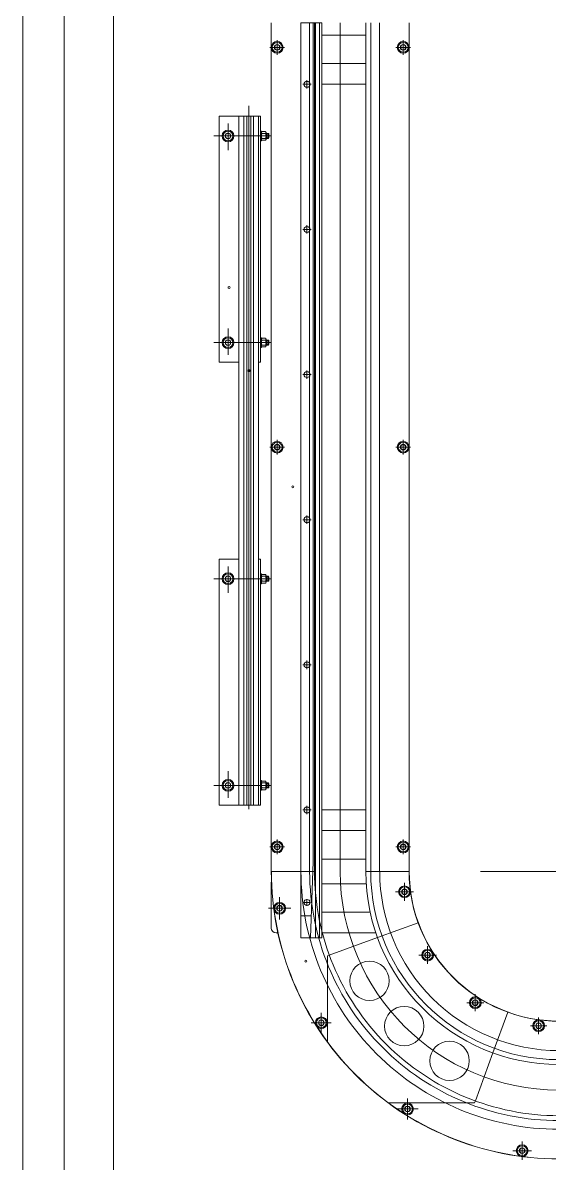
# Model space of a CAD drawing. Header units: millimetres. Extents: x -1052 to 3351, y 0 to 2015.
# Drawn here: x -156.36 to -148.45, y 1548.62 to 1565.77 of the extents above; entities that cross this region are included whole.
import ezdxf

# ---------------------------------------------------------------- set-up
doc = ezdxf.new("R2010")
doc.units = ezdxf.units.MM

msp = doc.modelspace()

# ---------------------------------------------------------------- linework, layer by layer
at = {"linetype": 'Continuous', "lineweight": 0}
for p, q in [((-155.7359, 1544.9284), (-155.7359, 1583.6829)), ((-154.9963, 1582.9433), (-154.9963, 1545.668)), ((-156.3572, 1544.3071), (-156.3572, 1566.4209)), ((-155.736, 1544.3071), (-155.736, 1566.4209)), ((-152.6247, 1553.0099), (-152.6247, 1565.7679)), ((-152.6247, 1565.7679), (-152.6247, 1553.0099)), ((-152.1809, 1553.0099), (-152.1809, 1565.7679)), ((-152.1809, 1565.7678), (-152.1809, 1552.0114)), ((-152.1809, 1565.7678), (-151.9736, 1565.7678)), ((-152.0478, 1553.0099), (-152.0478, 1565.7679)), ((-151.9975, 1565.7678), (-151.9975, 1553.1578)), ((-151.9739, 1553.0099), (-151.9739, 1565.7679)), ((-151.8629, 1565.7678), (-151.9739, 1565.7678)), ((-151.9591, 1565.7678), (-151.9591, 1552.6807)), ((-151.8999, 1565.7678), (-151.8999, 1552.2768)), ((-151.8629, 1565.7678), (-151.8629, 1552.1143)), ((-151.5893, 1553.0099), (-151.5893, 1565.7678)), ((-151.2047, 1553.0099), (-151.2047, 1565.7679)), ((-151.1307, 1553.0099), (-151.1307, 1565.7679)), ((-150.9976, 1553.0099), (-150.9976, 1565.7679)), ((-150.5539, 1565.7679), (-150.5539, 1553.0099)), ((-150.5539, 1553.0099), (-150.5539, 1565.7679)), ((-152.536, 1565.5079), (-152.536, 1565.2882)), ((-151.2047, 1565.583), (-151.8629, 1565.583)), ((-150.6426, 1565.5079), (-150.6426, 1565.2882)), ((-152.6458, 1565.3981), (-152.4261, 1565.3981)), ((-152.5571, 1565.435), (-152.5783, 1565.3981)), ((-152.5571, 1565.3611), (-152.5783, 1565.3981)), ((-152.5571, 1565.435), (-152.5148, 1565.435)), ((-152.5571, 1565.3611), (-152.5148, 1565.3611)), ((-152.5148, 1565.435), (-152.4936, 1565.3981)), ((-152.5148, 1565.3611), (-152.4936, 1565.3981)), ((-150.5327, 1565.3981), (-150.7525, 1565.3981)), ((-150.6638, 1565.435), (-150.6849, 1565.3981)), ((-150.6638, 1565.3611), (-150.6849, 1565.3981)), ((-150.6215, 1565.435), (-150.6638, 1565.435)), ((-150.6215, 1565.3611), (-150.6638, 1565.3611)), ((-150.6215, 1565.435), (-150.6003, 1565.3981)), ((-150.6215, 1565.3611), (-150.6003, 1565.3981)), ((-151.2047, 1565.154), (-151.8629, 1565.154)), ((-152.152, 1564.8433), (-152.025, 1564.8433)), ((-152.0885, 1564.7799), (-152.0885, 1564.9068)), ((-151.2047, 1564.8434), (-151.8629, 1564.8434)), ((-152.9635, 1553.9454), (-152.9635, 1564.5217)), ((-152.786, 1564.3626), (-153.4073, 1564.3626)), ((-153.4073, 1564.3626), (-153.4073, 1560.6647)), ((-153.1114, 1564.3626), (-152.8156, 1564.3626)), ((-153.1114, 1554.0084), (-153.1114, 1564.3626)), ((-153.0375, 1564.3626), (-153.0375, 1554.0084)), ((-152.9931, 1564.3626), (-152.9931, 1554.0084)), ((-152.9339, 1564.3626), (-152.9339, 1554.0084)), ((-152.8896, 1564.3626), (-152.8896, 1554.0084)), ((-152.8156, 1564.3626), (-152.8156, 1554.0084)), ((-152.8156, 1564.3626), (-152.8156, 1560.6647)), ((-152.786, 1564.3626), (-152.786, 1560.6647)), ((-153.2742, 1563.8547), (-153.2742, 1564.2519)), ((-152.786, 1564.1408), (-152.786, 1563.9928)), ((-152.7712, 1564.1408), (-152.786, 1564.1408)), ((-152.7712, 1563.9928), (-152.7712, 1564.1408)), ((-152.7712, 1564.1178), (-152.7712, 1564.0158)), ((-152.7632, 1564.1318), (-152.7098, 1564.1318)), ((-152.7017, 1564.1178), (-152.7017, 1564.0158)), ((-153.487, 1564.0668), (-152.6366, 1564.0668)), ((-153.2953, 1564.1038), (-153.3165, 1564.0668)), ((-153.2953, 1564.0298), (-153.3165, 1564.0668)), ((-153.2953, 1564.1038), (-153.253, 1564.1038)), ((-153.2953, 1564.0298), (-153.253, 1564.0298)), ((-153.253, 1564.1038), (-153.2319, 1564.0668)), ((-153.253, 1564.0298), (-153.2319, 1564.0668)), ((-152.786, 1563.9928), (-152.7712, 1563.9928)), ((-152.7632, 1564.1038), (-152.7098, 1564.1038)), ((-152.7098, 1564.0298), (-152.7631, 1564.0298)), ((-152.7631, 1564.0018), (-152.7098, 1564.0018)), ((-152.6677, 1564.1038), (-152.7017, 1564.1038)), ((-152.6603, 1564.0964), (-152.7017, 1564.0964)), ((-152.6603, 1564.0372), (-152.7017, 1564.0372)), ((-152.6677, 1564.0298), (-152.7017, 1564.0298)), ((-152.684, 1564.0298), (-152.684, 1564.1038)), ((-152.6677, 1564.1038), (-152.6677, 1564.0298)), ((-152.6677, 1564.1038), (-152.6603, 1564.0964)), ((-152.6677, 1564.0298), (-152.6603, 1564.0372)), ((-152.6603, 1564.0964), (-152.6603, 1564.0372)), ((-152.152, 1562.6616), (-152.025, 1562.6616)), ((-152.0885, 1562.5981), (-152.0885, 1562.7251)), ((-153.2742, 1561.1727), (-153.2742, 1560.7754)), ((-152.786, 1561.0345), (-152.786, 1560.8866)), ((-152.7712, 1561.0345), (-152.786, 1561.0345)), ((-152.7712, 1560.8866), (-152.7712, 1561.0345)), ((-153.487, 1560.9605), (-152.6366, 1560.9605)), ((-153.2953, 1560.9975), (-153.3165, 1560.9605)), ((-153.2953, 1560.9235), (-153.3165, 1560.9605)), ((-153.2953, 1560.9975), (-153.253, 1560.9975)), ((-153.2953, 1560.9235), (-153.253, 1560.9235)), ((-153.253, 1560.9975), (-153.2319, 1560.9605)), ((-153.253, 1560.9235), (-153.2319, 1560.9605)), ((-152.786, 1560.8866), (-152.7712, 1560.8866)), ((-152.7712, 1561.0115), (-152.7712, 1560.9095)), ((-152.7632, 1561.0255), (-152.7098, 1561.0255)), ((-152.7632, 1560.9975), (-152.7098, 1560.9975)), ((-152.7098, 1560.9235), (-152.7631, 1560.9235)), ((-152.7631, 1560.8955), (-152.7098, 1560.8955)), ((-152.7017, 1561.0115), (-152.7017, 1560.9095)), ((-152.6677, 1560.9975), (-152.7017, 1560.9975)), ((-152.6603, 1560.9901), (-152.7017, 1560.9901)), ((-152.6603, 1560.9309), (-152.7017, 1560.9309)), ((-152.6677, 1560.9235), (-152.7017, 1560.9235)), ((-152.684, 1560.9235), (-152.684, 1560.9975)), ((-152.6677, 1560.9975), (-152.6677, 1560.9235)), ((-152.6677, 1560.9975), (-152.6603, 1560.9901)), ((-152.6677, 1560.9235), (-152.6603, 1560.9309)), ((-152.6603, 1560.9901), (-152.6603, 1560.9309)), ((-153.1114, 1560.6647), (-153.4073, 1560.6647)), ((-152.786, 1560.6647), (-152.8156, 1560.6647)), ((-152.0885, 1560.4163), (-152.0885, 1560.5433)), ((-152.152, 1560.4798), (-152.025, 1560.4798)), ((-152.536, 1559.4987), (-152.536, 1559.279)), ((-150.6426, 1559.4987), (-150.6426, 1559.279)), ((-152.6458, 1559.3889), (-152.4261, 1559.3889)), ((-152.5571, 1559.4259), (-152.5783, 1559.3889)), ((-152.5571, 1559.3519), (-152.5783, 1559.3889)), ((-152.5571, 1559.4259), (-152.5148, 1559.4259)), ((-152.5571, 1559.3519), (-152.5148, 1559.3519)), ((-152.5148, 1559.4259), (-152.4936, 1559.3889)), ((-152.5148, 1559.3519), (-152.4936, 1559.3889)), ((-150.5327, 1559.3889), (-150.7525, 1559.3889)), ((-150.6638, 1559.4259), (-150.6849, 1559.3889)), ((-150.6638, 1559.3519), (-150.6849, 1559.3889)), ((-150.6215, 1559.4259), (-150.6638, 1559.4259)), ((-150.6215, 1559.3519), (-150.6638, 1559.3519)), ((-150.6215, 1559.4259), (-150.6003, 1559.3889)), ((-150.6215, 1559.3519), (-150.6003, 1559.3889)), ((-152.152, 1558.298), (-152.025, 1558.298)), ((-152.0885, 1558.2345), (-152.0885, 1558.3615)), ((-153.4073, 1554.0084), (-153.4073, 1557.7063)), ((-153.1114, 1557.7063), (-153.4073, 1557.7063)), ((-152.8156, 1554.0084), (-152.8156, 1557.7063)), ((-152.786, 1557.7063), (-152.8156, 1557.7063)), ((-152.786, 1554.0084), (-152.786, 1557.7063)), ((-153.2953, 1557.4475), (-153.3165, 1557.4105)), ((-153.2953, 1557.4475), (-153.253, 1557.4475)), ((-153.2742, 1557.1983), (-153.2742, 1557.5956)), ((-153.253, 1557.4475), (-153.2319, 1557.4105)), ((-152.786, 1557.3365), (-152.786, 1557.4844)), ((-152.786, 1557.4844), (-152.7712, 1557.4844)), ((-152.7712, 1557.4844), (-152.7712, 1557.3365)), ((-152.7712, 1557.3595), (-152.7712, 1557.4615)), ((-152.7631, 1557.4755), (-152.7098, 1557.4755)), ((-152.7098, 1557.4475), (-152.7631, 1557.4475)), ((-152.7017, 1557.3595), (-152.7017, 1557.4615)), ((-152.6677, 1557.4474), (-152.7017, 1557.4474)), ((-152.6603, 1557.4401), (-152.7017, 1557.4401)), ((-152.684, 1557.4474), (-152.684, 1557.3735)), ((-152.6677, 1557.3735), (-152.6677, 1557.4474)), ((-152.6677, 1557.4474), (-152.6603, 1557.4401)), ((-152.6603, 1557.3809), (-152.6603, 1557.4401)), ((-153.487, 1557.4105), (-152.6366, 1557.4105)), ((-153.2953, 1557.3735), (-153.3165, 1557.4105)), ((-153.2953, 1557.3735), (-153.253, 1557.3735)), ((-153.253, 1557.3735), (-153.2319, 1557.4105)), ((-152.7712, 1557.3365), (-152.786, 1557.3365)), ((-152.7632, 1557.3735), (-152.7098, 1557.3735)), ((-152.7632, 1557.3455), (-152.7098, 1557.3455)), ((-152.6603, 1557.3809), (-152.7017, 1557.3809)), ((-152.6677, 1557.3735), (-152.7017, 1557.3735)), ((-152.6677, 1557.3735), (-152.6603, 1557.3809)), ((-152.152, 1556.1162), (-152.025, 1556.1162)), ((-152.0885, 1556.0527), (-152.0885, 1556.1797)), ((-153.2742, 1554.5163), (-153.2742, 1554.1191)), ((-152.786, 1554.2302), (-152.786, 1554.3782)), ((-152.786, 1554.3782), (-152.7712, 1554.3782)), ((-152.7712, 1554.3782), (-152.7712, 1554.2302)), ((-152.7712, 1554.2532), (-152.7712, 1554.3552)), ((-152.7631, 1554.3692), (-152.7098, 1554.3692)), ((-152.7017, 1554.2532), (-152.7017, 1554.3552)), ((-153.487, 1554.3042), (-152.6366, 1554.3042)), ((-153.2953, 1554.3412), (-153.3165, 1554.3042)), ((-153.2953, 1554.2672), (-153.3165, 1554.3042)), ((-153.2953, 1554.3412), (-153.253, 1554.3412)), ((-153.2953, 1554.2672), (-153.253, 1554.2672)), ((-153.253, 1554.3412), (-153.2319, 1554.3042)), ((-153.253, 1554.2672), (-153.2319, 1554.3042)), ((-152.7712, 1554.2302), (-152.786, 1554.2302)), ((-152.7098, 1554.3412), (-152.7631, 1554.3412)), ((-152.7631, 1554.2672), (-152.7098, 1554.2672)), ((-152.7631, 1554.2392), (-152.7098, 1554.2392)), ((-152.6677, 1554.3412), (-152.7017, 1554.3412)), ((-152.6603, 1554.3338), (-152.7017, 1554.3338)), ((-152.6603, 1554.2746), (-152.7017, 1554.2746)), ((-152.6677, 1554.2672), (-152.7017, 1554.2672)), ((-152.684, 1554.3412), (-152.684, 1554.2672)), ((-152.6677, 1554.2672), (-152.6677, 1554.3412)), ((-152.6677, 1554.3412), (-152.6603, 1554.3338)), ((-152.6677, 1554.2672), (-152.6603, 1554.2746)), ((-152.6603, 1554.2746), (-152.6603, 1554.3338)), ((-152.786, 1554.0084), (-153.4073, 1554.0084)), ((-152.8156, 1554.0084), (-153.1114, 1554.0084)), ((-152.152, 1553.9344), (-152.025, 1553.9344)), ((-152.0885, 1553.8709), (-152.0885, 1553.9979)), ((-151.2047, 1553.9344), (-151.8629, 1553.9344)), ((-152.536, 1553.4896), (-152.536, 1553.2699)), ((-151.2047, 1553.6238), (-151.8629, 1553.6238)), ((-150.6426, 1553.4896), (-150.6426, 1553.2699)), ((-152.6458, 1553.3797), (-152.4261, 1553.3797)), ((-152.5571, 1553.4167), (-152.5783, 1553.3797)), ((-152.5571, 1553.3427), (-152.5783, 1553.3797)), ((-152.5571, 1553.4167), (-152.5148, 1553.4167)), ((-152.5571, 1553.3427), (-152.5148, 1553.3427)), ((-152.5148, 1553.4167), (-152.4936, 1553.3797)), ((-152.5148, 1553.3427), (-152.4936, 1553.3797)), ((-150.5327, 1553.3797), (-150.7525, 1553.3797)), ((-150.6638, 1553.4167), (-150.6849, 1553.3797)), ((-150.6638, 1553.3427), (-150.6849, 1553.3797)), ((-150.6215, 1553.4167), (-150.6638, 1553.4167)), ((-150.6215, 1553.3427), (-150.6638, 1553.3427)), ((-150.6215, 1553.4167), (-150.6003, 1553.3797)), ((-150.6215, 1553.3427), (-150.6003, 1553.3797)), ((-151.9975, 1553.1578), (-152.0376, 1552.0114)), ((-151.2047, 1553.1948), (-151.8629, 1553.1948)), ((-151.9739, 1553.0099), (-152.6247, 1553.0099)), ((-151.9739, 1553.0099), (-152.6247, 1553.0099)), ((-151.9739, 1553.0099), (-152.6247, 1553.0099)), ((-151.9739, 1553.0099), (-152.6247, 1553.0099)), ((-152.6247, 1553.0099), (-152.1809, 1553.0099)), ((-152.6223, 1553.0099), (-152.1785, 1553.0099)), ((-150.5539, 1553.0099), (-151.2047, 1553.0099)), ((-150.5539, 1553.0099), (-151.2047, 1553.0099)), ((-150.5539, 1553.0099), (-151.2047, 1553.0099)), ((-151.2047, 1553.0099), (-150.5539, 1553.0099)), ((-150.5539, 1553.0099), (-150.9976, 1553.0099)), ((-150.5514, 1553.0099), (-150.9952, 1553.0099)), ((-149.4807, 1553.0099), (-147.1255, 1553.0099)), ((-152.6247, 1552.1594), (-152.6247, 1552.8472)), ((-151.1988, 1552.825), (-151.8629, 1552.825)), ((-150.6226, 1552.5698), (-150.6226, 1552.8394)), ((-151.9591, 1552.6807), (-151.9591, 1552.0114)), ((-150.7574, 1552.7046), (-150.4878, 1552.7046)), ((-150.6437, 1552.7415), (-150.6649, 1552.7046)), ((-150.6437, 1552.6676), (-150.6649, 1552.7046)), ((-150.6437, 1552.7415), (-150.6014, 1552.7415)), ((-150.6437, 1552.6676), (-150.6014, 1552.6676)), ((-150.6014, 1552.7415), (-150.5803, 1552.7046)), ((-150.6014, 1552.6676), (-150.5803, 1552.7046)), ((-152.5209, 1552.4944), (-152.542, 1552.4574)), ((-152.5209, 1552.4944), (-152.4786, 1552.4944)), ((-152.4997, 1552.2891), (-152.4997, 1552.6258)), ((-152.4786, 1552.4944), (-152.4574, 1552.4574)), ((-152.1393, 1552.5451), (-152.0377, 1552.5451)), ((-152.0885, 1552.4943), (-152.0885, 1552.5959)), ((-152.6681, 1552.4574), (-152.3314, 1552.4574)), ((-152.5209, 1552.4204), (-152.542, 1552.4574)), ((-152.5209, 1552.4204), (-152.4786, 1552.4204)), ((-152.4786, 1552.4204), (-152.4574, 1552.4574)), ((-152.0259, 1552.3443), (-152.1809, 1552.3443)), ((-151.139, 1552.3961), (-151.8629, 1552.3961)), ((-151.8999, 1552.2768), (-151.8999, 1552.0114)), ((-151.8629, 1552.1223), (-151.8629, 1552.0114)), ((-150.4181, 1552.2401), (-151.0297, 1552.0175)), ((-152.5222, 1552.0854), (-152.5507, 1552.0854)), ((-152.4997, 1552.0854), (-152.4997, 1552.0854)), ((-151.8629, 1552.0114), (-152.1809, 1552.0114)), ((-152.0376, 1551.9745), (-152.0389, 1551.9745)), ((-151.8555, 1552.0854), (-151.0535, 1552.0854)), ((-151.0297, 1552.0175), (-151.7525, 1551.7544)), ((-150.2974, 1551.7899), (-150.3185, 1551.7529)), ((-150.2974, 1551.7899), (-150.2551, 1551.7899)), ((-150.2762, 1551.6203), (-150.2762, 1551.8855)), ((-150.2551, 1551.7899), (-150.2339, 1551.7529)), ((-151.7525, 1551.7544), (-151.7816, 1551.7438)), ((-151.7816, 1550.4454), (-151.7816, 1551.7438)), ((-150.4088, 1551.7529), (-150.1436, 1551.7529)), ((-150.2974, 1551.7159), (-150.3185, 1551.7529)), ((-150.2974, 1551.7159), (-150.2551, 1551.7159)), ((-150.2551, 1551.7159), (-150.2339, 1551.7529)), ((-149.5601, 1550.9095), (-149.5601, 1551.164)), ((-149.6874, 1551.0368), (-149.4328, 1551.0368)), ((-149.5813, 1551.0738), (-149.6024, 1551.0368)), ((-149.5813, 1550.9998), (-149.6024, 1551.0368)), ((-149.5813, 1551.0738), (-149.5389, 1551.0738)), ((-149.5813, 1550.9998), (-149.5389, 1550.9998)), ((-149.5389, 1551.0738), (-149.5178, 1551.0368)), ((-149.5389, 1550.9998), (-149.5178, 1551.0368)), ((-151.8942, 1550.7726), (-151.9154, 1550.7356)), ((-151.8942, 1550.7726), (-151.8519, 1550.7726)), ((-151.873, 1550.5848), (-151.873, 1550.8864)), ((-151.8519, 1550.7726), (-151.8307, 1550.7356)), ((-149.0729, 1550.8949), (-149.2955, 1550.2833)), ((-148.6084, 1550.5669), (-148.6084, 1550.8139)), ((-152.0238, 1550.7356), (-151.7223, 1550.7356)), ((-151.8942, 1550.6986), (-151.9154, 1550.7356)), ((-151.8942, 1550.6986), (-151.8519, 1550.6986)), ((-151.8519, 1550.6986), (-151.8307, 1550.7356)), ((-148.7319, 1550.6904), (-148.4849, 1550.6904)), ((-148.6296, 1550.7274), (-148.6507, 1550.6904)), ((-148.6296, 1550.6534), (-148.6507, 1550.6904)), ((-148.6296, 1550.7274), (-148.5873, 1550.7274)), ((-148.6296, 1550.6534), (-148.5873, 1550.6534)), ((-148.5873, 1550.7274), (-148.5661, 1550.6904)), ((-148.5873, 1550.6534), (-148.5661, 1550.6904)), ((-149.2955, 1550.2833), (-149.5586, 1549.5605)), ((-150.5774, 1549.2826), (-150.5774, 1549.5973)), ((-149.5586, 1549.5605), (-149.5691, 1549.5314)), ((-150.8676, 1549.5314), (-149.5691, 1549.5314)), ((-150.7348, 1549.4399), (-150.42, 1549.4399)), ((-150.5985, 1549.4769), (-150.6197, 1549.4399)), ((-150.5985, 1549.4029), (-150.6197, 1549.4399)), ((-150.5985, 1549.4769), (-150.5562, 1549.4769)), ((-150.5985, 1549.4029), (-150.5562, 1549.4029)), ((-150.5562, 1549.4769), (-150.5351, 1549.4399)), ((-150.5562, 1549.4029), (-150.5351, 1549.4399)), ((-148.8556, 1548.6736), (-148.8556, 1548.9529)), ((-148.9952, 1548.8132), (-148.7159, 1548.8132)), ((-148.8767, 1548.8502), (-148.8979, 1548.8132)), ((-148.8767, 1548.7762), (-148.8979, 1548.8132)), ((-148.8767, 1548.8502), (-148.8344, 1548.8502)), ((-148.8767, 1548.7762), (-148.8344, 1548.7762)), ((-148.8344, 1548.8502), (-148.8133, 1548.8132)), ((-148.8344, 1548.7762), (-148.8133, 1548.8132))]:
    msp.add_line(p, q, dxfattribs=at)
for centre, radius in [((-152.536, 1565.3981), 0.0888), ((-152.536, 1565.3981), 0.074), ((-152.536, 1565.3981), 0.0423), ((-150.6426, 1565.3981), 0.0888), ((-150.6426, 1565.3981), 0.074), ((-150.6426, 1565.3981), 0.0423), ((-152.0885, 1564.8433), 0.0444), ((-153.2742, 1564.0668), 0.0888), ((-153.2742, 1564.0668), 0.074), ((-153.2742, 1564.0668), 0.0423), ((-152.0885, 1562.6616), 0.0444), ((-153.2594, 1561.7881), 0.0148), ((-153.2742, 1560.9605), 0.0888), ((-153.2742, 1560.9605), 0.074), ((-153.2742, 1560.9605), 0.0423), ((-152.9593, 1560.5389), 0.0148), ((-152.0885, 1560.4798), 0.0444), ((-152.536, 1559.3889), 0.0888), ((-152.536, 1559.3889), 0.074), ((-152.536, 1559.3889), 0.0423), ((-150.6426, 1559.3889), 0.0888), ((-150.6426, 1559.3889), 0.074), ((-150.6426, 1559.3889), 0.0423), ((-152.2993, 1558.7935), 0.0148), ((-152.0885, 1558.298), 0.0444), ((-153.2742, 1557.4105), 0.0888), ((-153.2742, 1557.4105), 0.074), ((-153.2742, 1557.4105), 0.0423), ((-152.0885, 1556.1162), 0.0444), ((-153.2742, 1554.3042), 0.0888), ((-153.2742, 1554.3042), 0.074), ((-153.2742, 1554.3042), 0.0423), ((-152.0885, 1553.9344), 0.0444), ((-152.536, 1553.3797), 0.0888), ((-152.536, 1553.3797), 0.074), ((-152.536, 1553.3797), 0.0423), ((-150.6426, 1553.3797), 0.0888), ((-150.6426, 1553.3797), 0.074), ((-150.6426, 1553.3797), 0.0423), ((-150.6226, 1552.7046), 0.0888), ((-150.6226, 1552.7046), 0.074), ((-150.6226, 1552.7046), 0.0423), ((-152.4997, 1552.4574), 0.0888), ((-152.4997, 1552.4574), 0.074), ((-152.4997, 1552.4574), 0.0423), ((-152.0885, 1552.5451), 0.0444), ((-150.2762, 1551.7529), 0.0888), ((-150.2762, 1551.7529), 0.074), ((-150.2762, 1551.7529), 0.0423), ((-152.1034, 1551.6627), 0.0148), ((-151.149, 1551.3668), 0.2958), ((-149.5601, 1551.0368), 0.0888), ((-149.5601, 1551.0368), 0.074), ((-150.6268, 1550.6862), 0.2958), ((-149.5601, 1551.0368), 0.0423), ((-151.873, 1550.7356), 0.0888), ((-151.873, 1550.7356), 0.074), ((-151.873, 1550.7356), 0.0423), ((-148.6084, 1550.6904), 0.0888), ((-148.6084, 1550.6904), 0.074), ((-148.6084, 1550.6904), 0.0423), ((-149.9462, 1550.164), 0.2958), ((-150.5774, 1549.4399), 0.0888), ((-150.5774, 1549.4399), 0.074), ((-150.5774, 1549.4399), 0.0423), ((-148.8556, 1548.8132), 0.0888), ((-148.8556, 1548.8132), 0.074), ((-148.8556, 1548.8132), 0.0423)]:
    msp.add_circle(centre, radius, dxfattribs=at)
for centre, radius, start, end in [((-152.7551, 1564.1178), 0.0162, 120.00804, 239.97917), ((-152.7179, 1564.1178), 0.0162, 299.99868, 60.0141), ((-152.6827, 1564.0668), 0.0885, 155.3143, 204.68668), ((-152.7551, 1564.0158), 0.0162, 120.00804, 239.97917), ((-152.7903, 1564.0668), 0.0885, 335.31527, 24.6857), ((-152.7179, 1564.0158), 0.0162, 299.99868, 60.0141), ((-152.7551, 1561.0115), 0.0162, 120.00804, 239.97917), ((-152.6827, 1560.9605), 0.0885, 155.3143, 204.68668), ((-152.7551, 1560.9095), 0.0162, 120.00804, 239.97917), ((-152.7179, 1561.0115), 0.0162, 299.99868, 60.0141), ((-152.7903, 1560.9605), 0.0885, 335.31527, 24.6857), ((-152.7179, 1560.9095), 0.0162, 299.99868, 60.0141), ((-152.7551, 1557.4615), 0.0162, 120.02083, 239.99196), ((-152.6827, 1557.4105), 0.0885, 155.31332, 204.6857), ((-152.7179, 1557.4615), 0.0162, 299.9859, 60.00132), ((-152.7903, 1557.4105), 0.0885, 335.3143, 24.68473), ((-152.7551, 1557.3595), 0.0162, 120.02083, 239.99196), ((-152.7179, 1557.3595), 0.0162, 299.9859, 60.00132), ((-152.7551, 1554.3552), 0.0162, 120.02083, 239.99196), ((-152.7179, 1554.3552), 0.0162, 299.9859, 60.00132), ((-152.6827, 1554.3042), 0.0885, 155.3143, 204.6857), ((-152.7551, 1554.2532), 0.0162, 120.02083, 239.99196), ((-152.7903, 1554.3042), 0.0885, 335.3143, 24.6857), ((-152.7179, 1554.2532), 0.0162, 299.9859, 60.00132), ((-148.3031, 1553.0099), 4.3216, 179.99995, 270), ((-148.3031, 1553.0099), 4.3192, 180.00001, 270.00002), ((-148.3031, 1553.0099), 3.8755, 180.00001, 270.00003), ((-148.3031, 1553.0099), 3.7447, 179.99994, 270), ((-148.3031, 1553.0099), 3.6708, 179.99994, 270), ((-148.3031, 1553.0099), 3.2862, 180, 270), ((-148.3031, 1553.0099), 2.9016, 180, 270), ((-148.3031, 1553.0099), 2.8276, 180, 270), ((-148.3031, 1553.0099), 2.6921, 180.00002, 270.00004), ((-148.3031, 1553.0099), 2.2508, 180, 270.221), ((-148.3031, 1553.0099), 2.2484, 180.00002, 270), ((-152.5507, 1552.1594), 0.074, 180, 270)]:
    msp.add_arc(centre, radius, start, end, dxfattribs=at)

doc.saveas('drawing.dxf')
